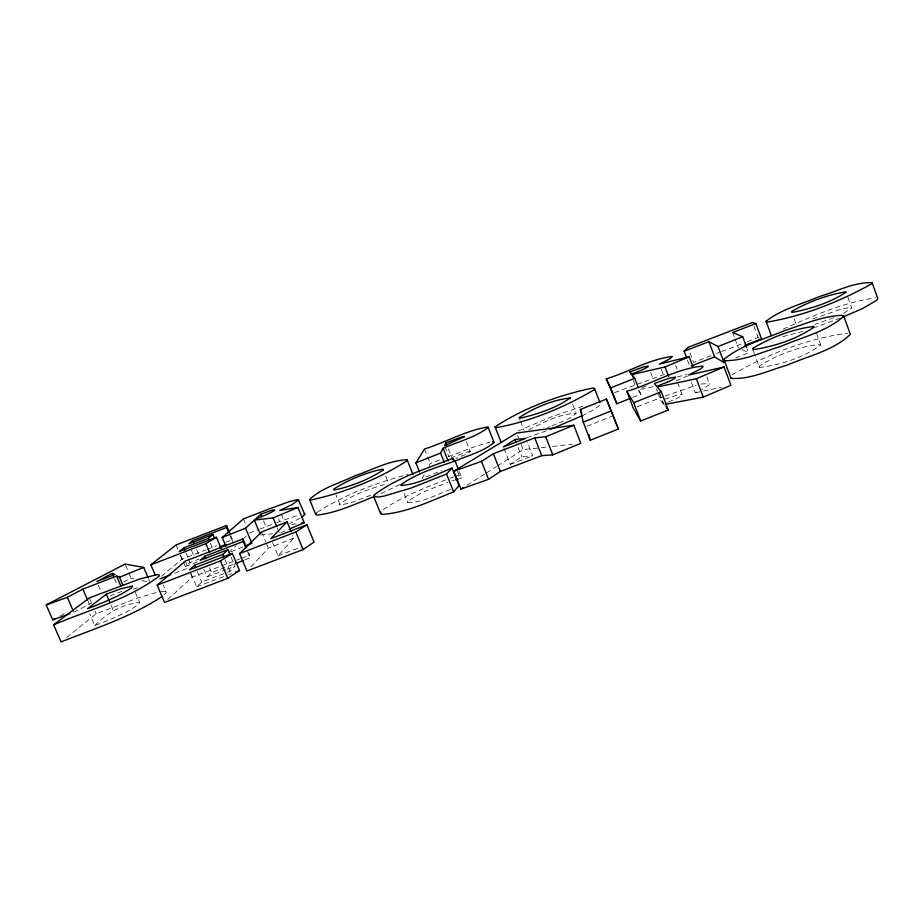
<?xml version="1.0" encoding="UTF-8"?>
<svg xmlns="http://www.w3.org/2000/svg" width="924" height="924" viewBox="0 0 924 924"><rect width="100%" height="100%" fill="white"/><g stroke="black" fill="none" stroke-linecap="round" stroke-linejoin="round"><path stroke-width="0.69" stroke-dasharray="4.62 3.46" d="M450.288 489.547C436.613 494.571 422.614 502.668 407.796 502.691L407.819 501.836C419.242 492.273 434.222 487.895 447.886 482.42M759.493 367.509L759.597 365.788C777.754 354.585 798.914 346.454 820.189 344.363L820.824 344.975C803.476 357.715 780.803 364.888 759.493 367.509L754.793 354.804M706.999 376.83L709.297 384.754L701.87 389.628M572.684 404.342L576.137 413.271C569.634 419.773 559.713 422.199 551.455 426.068M847.92 297.516L851.732 308.062L843.704 313.317M424.185 474.717L422.141 478.447L421.101 475.86M428.955 466.019L430.318 463.536L440.598 459.575M164.357 594.756L166.274 592.561L163.398 585.008M272.58 542.561L278.078 555.809L293.786 538.057L292.758 535.562M250.808 566.862L268.387 548.198L293.786 538.057M191.106 573.769L196.65 586.902L201.744 582.039L229.937 571.263L234.892 566.273L231.15 557.322M203.915 569.242L207.138 576.888L211.573 572.649L234.153 564.01M228.575 552.714L235.839 545.865M244.144 538.034L246.211 536.07M167.729 599.526L192.146 577.177L220.258 566.412M317.29 512.243C344.825 494.386 376.53 482.79 408.165 474.405M183.795 562.889L185.366 566.62L189.963 562.624L199.03 559.147M599.907 405.289L593.196 410.06L584.384 414.714M161.573 576.287L181.993 559.124L205.937 549.919M94.814 625.583C106.734 613.189 122.361 604.065 139.628 602.413L138.346 604.712L128.401 610.926A33.518 3.731 -23.3 0 1 105.382 621.471L94.814 625.583L89.778 613.906M466.389 441.684L470.328 451.617L466.608 453.927M66.563 637.514L96.2 613.779L138.357 597.77L159.563 591.533M732.143 374.832C767.347 354.262 807.276 338.519 847.758 333.194M383.321 509.563C403.28 495.772 426.414 487.41 448.879 478.644M503.938 448.29L510.267 464.391L521.69 456.652L532.663 455.832L527.281 442.099M467.07 485.216L485.343 473.619M486.555 472.845L496.303 466.666M497.528 465.892L523.111 449.653L547.043 447.043M528.84 429.718C543.566 422.383 559.597 413.917 576.137 413.271M300.011 518.26L289.801 523.492M73.816 612.3L91.846 602.887M60.256 615.788L64.045 613.779M123.446 582.132L131.023 578.101L133.761 578.724M399.873 484.603L377.662 495.172M783.217 329.094C812.67 315.881 843.138 302.541 875.236 297.886M691.533 382.651L695.345 392.781L698.602 391.21M518.272 430.965L549.861 417.382L585.724 405.266M465.43 454.527L455.855 458.523M676.172 380.803L687.606 375.952M280.815 532.628L288.623 529.325M370.605 495.252L351.305 502.656L340.101 505.093L336.024 495.102M668.375 402.032L674.174 399.642A17.833 2.137 -20.6 0 0 682.051 394.525L677.5 382.478M641.822 387.78L646.904 385.689M133.587 589.177L137.41 587.629M231.162 551.686L244.109 546.511M632.79 397.389L640.794 394.202L638.773 388.9M735.7 357.981L748.659 352.806L747.158 348.787M586.844 426.311L611.572 416.435M426.022 476.899L441.58 470.697M812.889 318.942L839.292 309.771L846.846 307.969L851.732 308.062M833.691 317.694L814.956 324.416M840.251 318.122L815.43 327.327M249.33 533.136L258.501 529.614M259.806 529.106L274.22 523.562M448.302 456.618L474.878 446.639L490.124 441.995M614.599 392.654L666.724 373.492M207.265 549.41L216.574 545.83M225.883 542.249L232.536 539.685L230.908 535.816M711.053 355.659L693.577 362.381L688.415 348.648M716.435 353.592L720.466 352.032M721.806 351.524L746.014 342.215M747.354 341.695L758.107 337.56L761.526 338.889M185.366 566.62L197.366 562.011M110.002 595.922L122.961 590.944M174.705 573.203L188.115 568.064M637.283 406.676L662.381 397.066M221.598 565.904L240.344 558.72M241.684 558.212L249.711 555.139L248.683 552.644M244.768 559.956L250.081 557.923L249.711 555.139M207.138 576.888L225.641 569.808M226.958 569.311L234.892 566.273M510.267 464.391L532.663 455.832M196.65 586.902L227.454 575.132M228.794 574.624L231.474 573.608M278.078 555.809L302.056 546.65M276.773 522.591L299.064 514.864M665.026 396.049L695.991 385.343M546.361 430.884L526.888 437.676M547.597 427.535L550.138 426.588M657.876 392.758L660.891 400.693L663.386 403.846L667.128 402.494M664.91 399.156L676.368 395.299L682.051 394.525M450.046 478.216L453.915 476.842M455.209 476.391L459.089 475.017L461.815 477.916L459.32 478.69M451.859 480.988L454.354 480.226M802.968 331.416L779.486 337.526M384.465 484.569C368.872 489.05 353.084 494.64 339.755 504.03L340.101 505.093M677.488 376.784L687.04 374.59M653.106 386.752L637.895 389.963L640.794 394.202M695.345 392.781L702.182 391.349M703.545 391.06L721.321 387.318M701.166 384.003L709.505 383.529M291.534 524.509L297.182 523.723M160.995 591.348L166.077 591.314M552.668 446.431L572.372 444.282M260.476 534.927L272.719 533.795M141.95 580.584L150.127 582.443M470.328 451.617L467.151 451.952L451.836 457.553L447.921 447.701M742.203 349.688L748.659 352.806M664.83 405.682L666.539 407.842M89.339 597.897L91.626 603.187M95.056 611.134L96.2 613.779M88.184 601.42L89.247 603.892M111.134 605.37L113.271 610.348M98.36 585.215L100.982 591.291M125.583 565.361L128.309 571.737M128.852 573.007L131.023 578.101M135.308 592.307L139.628 602.413M114.449 578.62L116.69 583.852M148.533 578.678L149.596 581.184M196.685 549.653L198.879 554.874M191.511 550.45L193.74 555.74M197.378 571.679L201.744 582.039M185.828 552.806L187.895 557.715M188.415 558.939L189.963 562.624M185.354 561.099L188.496 568.526M190.575 573.469L192.146 577.177M180.642 555.428L183.275 561.642M176.022 544.987L178.193 550.127M180.365 555.266L181.993 559.124M225.029 559.574L229.937 571.263M210.441 543.324L212.508 548.255M209.459 567.613L211.573 572.649M229.868 535.354L232.063 540.598M261.642 531.97L265.789 541.949M266.308 543.197L268.387 548.198M243.405 518.895L246.096 525.363M247.447 551.605L250.081 557.923M278.586 518.884L279.683 521.54M277.396 528.066L279.51 533.171M263.502 520.824L266.228 527.408M281.289 514.16L283.841 520.339M385.758 476.31L388.276 482.547M404.077 493.451L407.796 502.691M444.975 446.846L448.96 456.849M424.509 448.995L427.142 455.601M427.673 456.918L430.318 463.536M459.228 471.413L461.815 477.916M457.565 471.194L459.089 475.017M518.075 447.401L521.69 456.652M519.092 417.66L520.085 420.189M520.582 421.459L524.047 430.33M517.613 435.597L518.607 438.161M521.113 444.548L523.111 449.653M633.379 380.584L635.296 385.62M659.678 393.254L663.986 404.608M659.574 393.809L663.386 403.846M650.669 372.441L653.072 378.794M656.375 388.785L657.38 391.429M675.675 365.361L677.119 369.173M661.295 369.277L663.732 375.733M687.444 360.117L689.35 365.176M732.651 332.524L734.545 337.618M735.019 338.889L738.322 347.805M753.926 326.241L758.107 337.56M752.91 349.722L754.319 353.534M794.282 319.011L796.188 324.232M816.597 333.414L820.824 344.975M232.536 539.685L232.617 541.914"/><path stroke-width="1.39" d="M228.782 532.732L226.588 527.489L226.588 525.467L176.022 544.987L150.855 564.818L155.128 574.867M407.068 459.725L406.883 460.903C377.881 479.51 344.317 492.677 310.66 500.103L309.586 499.503C321.818 487.745 339.732 483.171 354.828 475.837C371.898 470.131 388.923 460.452 407.068 459.725L413.04 474.624M458.188 468.815L455.093 461.007C436.636 467.475 416.839 473.019 400.947 484.742L400.889 485.527C418.826 484.303 435.527 474.682 452.009 468.087L458.974 485.562L453.649 491.88C430.515 500.923 407.265 512.624 382.178 514.414L380.642 513.617L380.965 512.058M380.642 513.617L373.689 496.454L374.07 495.01C397.089 477.477 425.791 468.93 452.506 458.454L455.093 461.007M594.548 388.554L593.982 389.859C563.906 407.669 530.018 421.656 495.599 427.8L495.068 426.911C524.151 407.588 559.147 395.079 593.335 387.895L594.548 388.554L599.942 402.598M375.225 496.2C356.214 503.534 337.248 512.797 316.84 515.153L315.719 514.449L316.47 512.959M872.083 282.663L871.401 283.968C839.131 301.929 803.222 316.158 766.758 322.164L766.042 321.309C781.415 309.17 801.512 304.181 819.369 296.535C836.555 291.545 854.03 282.005 872.083 282.663L877.8 298.567L877.153 299.977L862.785 308.443L842.676 317.163M415.904 462.889L440.563 453.072L443.081 448.279C458.061 441.58 475.132 437.653 488.172 427.489L487.918 426.923C465.892 430.572 445.691 442.307 424.509 448.995L415.904 462.889L419.542 471.968M445.969 442.781L444.479 445.599L464.426 436.706L461.284 437.121L445.969 442.781L446.95 445.241M225.918 546.373L222.199 537.491L243.405 518.895L269.612 508.778L288.865 501.778L298.152 499.48L304.804 514.391L302.067 517.07M843.82 316.262C826.391 331.808 801.524 337.364 780.318 346.581C762.069 351.928 743.658 361.099 724.393 360.649L723.931 359.367C741.498 344.895 764.772 339.039 785.481 330.284C804.088 324.416 822.707 315.881 842.457 315.338L843.82 316.262L850.369 334.361C833.575 350.577 808.269 355.913 787.156 365.153C768.895 370.305 750.265 379.683 731 378.366L723.931 359.367M298.822 499.826L291.88 504.7L279.753 510.441L297.955 507.472L304.239 522.741L289.928 528.782M488.172 427.489L494.063 442.434C482.975 452.067 467.498 455.393 454.319 461.492M373.689 496.454L378.54 497.031L383.841 496.142L410.903 488.126L446.535 474.035L452.009 468.087M287.087 521.817L270.928 538.577L306.93 524.774L314.044 542.076L303.107 549.572L246.904 571.009L239.616 553.557L261.642 531.97L287.087 521.817L291.21 531.808M686.497 357.576L684.118 351.247L687.953 347.401L752.54 322.476L755.855 323.562L761.526 338.889L744.767 345.333M246.604 547.678L242.966 538.958L185.354 561.099L157.184 585.146L164.541 602.436L227.766 578.32L239.512 570.535L232.328 553.384L189.443 569.831L194.652 565.211L222.857 554.388L227.939 549.653L230.076 554.77M222.199 537.491L245.541 528.182L254.331 520.131L273.181 517.867L297.955 507.472M260.764 514.241L255.567 518.999L264.564 515.476A15.119 1.386 -22.4 0 0 274.774 510.129L272.592 510.036L260.764 514.241L261.862 516.874M242.966 538.958L243.231 541.487L204.689 556.294L200.162 560.314L227.939 549.653M221.136 548.544L216.424 537.306L179.071 551.697L183.749 547.897L208.374 538.403L213.017 534.488L214.68 538.461M226.588 527.489L192.827 540.517L188.727 543.855L213.017 534.488M106.318 594.167L87.537 608.72L98.117 604.596A33.564 3.349 -23.2 0 0 121.206 594.167L131.254 588.149L132.606 585.989L120.617 588.865L106.318 594.167L109.529 601.639M162.278 596.35C131.323 616.909 95.368 628.32 61.076 641.914L53.638 624.82L89.339 597.897L139.801 578.955L156.918 574.693L159.124 574.924L159.263 576.068C128.228 599.549 89.062 609.782 53.638 624.82M488.588 479.325L500.358 471.448L541.707 455.659L552.76 454.851L580.815 443.358L573.816 425.259L516.608 433.044L453.869 471.217L460.972 489.085L488.588 479.325L481.473 461.342L493.37 453.742L534.765 437.872L545.703 436.729L573.816 425.259M239.616 553.557L295.853 532.005L306.93 524.774M514.968 439.478L503.407 446.95L525.814 438.346L514.968 439.478L515.996 442.122M157.184 585.146L220.455 560.903L232.328 553.384M460.972 489.085L463.409 487.537M150.855 564.818L205.879 543.624L216.424 537.306M147.99 577.419L143.717 567.394L125.04 564.09L46.2 604.943L52.68 619.831L55.209 618.491M112.197 573.377L96.789 581.566L115.119 574.497L112.197 573.377L113.329 575.999M46.2 604.943L67.325 597.331L82.871 589.108L116.609 576.102L119.508 577.234L143.717 567.394M583.102 415.338L550.219 429.452M665.384 404.342L703.256 397.135L730.896 385.308L724.046 366.967L688.68 375.063L700.034 369.253L702.725 367.232L702.979 366.112C676.449 368.399 652.182 383.945 626.876 391.314L633.31 408.189L640.667 421.021L668.248 410.002L661.318 391.718L657.287 386.96L696.35 378.748L724.046 366.967M632.998 377.108L632.016 374.532L665.037 366.955L689.235 356.768L693.231 367.394M689.235 356.768L659.343 364.114L669.45 359.113L672.326 356.468C649.353 359.136 628.274 372.257 606.271 378.84L610.718 387.884L634.73 378.297L638.265 387.572M684.118 351.247L708.916 341.672L718.04 346.546L742.688 336.706L746.661 347.447M580.353 409.494L606.421 399.087L618.375 429.025L590.228 440.251L583.217 422.095L580.353 409.494L581.854 413.374M245.403 545.992L250.589 543.924M606.271 378.84L616.805 403.776L630.133 398.452M583.217 422.095L611.399 410.845M626.876 391.314L633.702 402.748L661.318 391.718M630.029 371.783L643.508 366.955L648.255 366.089A15.593 1.478 -20.9 0 1 641.071 370.316L631.635 374.001L630.029 371.783L630.988 374.301M755.855 323.562L732.651 332.524L742.688 336.706M219.635 546.904L226.126 544.409M691.14 365.95L714.61 356.918L724.046 362.635L718.04 346.546M159.956 578.863L170.674 574.751M235.481 563.501L243.439 560.464M235.493 572.072L239.512 570.535M453.869 471.217L481.473 461.342M52.68 619.831L69.843 613.709M455.59 479.845L458.085 479.071M301.42 523.134L304.239 522.741M492.457 441.649L494.063 442.434M304.123 513.975L304.804 514.391M666.539 407.842L668.248 410.002M632.016 374.532L634.73 378.297M67.325 597.331L73.273 611.053M82.871 589.108L87.653 600.196M119.508 577.234L122.73 584.765M116.609 576.102L120.848 586.001M192.827 540.517L193.936 543.127M194.652 565.211L195.738 567.798M183.749 547.897L184.788 550.346M618.375 429.025L606.421 399.087M222.857 554.388L223.943 556.976M220.455 560.903L227.766 578.32M208.374 538.403L209.402 540.863M205.879 543.624L209.598 552.483M204.689 556.294L205.752 558.812M226.588 525.467L229.833 533.229M254.331 520.131L259.967 533.691M245.541 528.182L251.882 543.416M243.231 541.487L245.865 547.805M273.181 517.867L276.877 526.796M295.853 532.005L303.107 549.572M309.586 499.503L315.719 514.449M443.081 448.279L448.117 460.949M440.563 453.072L444.178 462.15M446.535 474.035L453.649 491.88M452.506 458.454L453.511 461.007M493.37 453.742L500.358 471.448M495.068 426.911L501.027 442.065M534.765 437.872L541.707 455.659M545.703 436.729L552.76 454.851M610.718 387.884L616.805 403.776M633.702 402.748L640.667 421.021M665.037 366.955L668.572 376.287M696.35 378.748L703.256 397.135M708.916 341.672L714.61 356.918M766.042 321.309L771.274 335.528M730.48 376.946L731 378.366M588.877 434.673L590.228 440.251M753.072 348.152L752.91 349.722C774.22 346.512 796.523 339.304 814.252 326.992L813.651 326.449C792.411 329.163 771.459 337.26 753.072 348.152M570.223 397.978C555.902 408.235 537.907 413.917 520.755 418.11L519.092 417.66C534.118 407.819 552.367 399.942 570.223 397.978M846.014 292.238C830.133 302.783 810.602 308.847 791.891 312.485L791.741 311.388C808.188 301.929 826.657 295.103 845.368 291.903L846.014 292.238M383.241 470.062C368.387 479.591 351.305 486.532 333.991 490.101L333.679 489.142C348.544 479.741 365.43 472.672 382.686 469.149L383.241 470.062M667.532 382.074L656.721 386.29L654.365 383.495L669.842 378.02L675.479 377.119A17.856 1.917 -20.8 0 1 667.532 382.074"/></g></svg>
